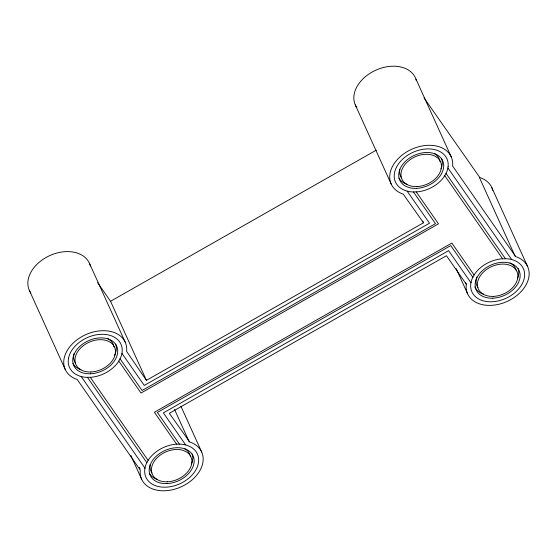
<?xml version="1.0" encoding="UTF-8"?>
<svg xmlns="http://www.w3.org/2000/svg" width="557" height="557" viewBox="0 0 557 557"><rect width="100%" height="100%" fill="white"/><g stroke="black" fill="none" stroke-linecap="round" stroke-linejoin="round"><path stroke-width="0.84" d="M466.32 284.265L466.258 284.69A32.954 23.22 -24.4 0 0 479.633 303.906L481.366 304.414A32.954 23.22 -24.4 0 0 528.802 277.435L529.046 275.806A32.954 23.22 -24.4 0 0 515.664 256.589L452.604 166A32.954 23.22 -24.4 0 0 407.828 151.226A32.954 23.22 -24.4 0 0 403.191 194.101L423.515 222.779L146.428 380.368L126.62 351.404A32.954 23.22 -24.4 0 0 113.245 332.181L111.511 331.68A32.954 23.22 -24.4 0 0 64.076 358.659L63.832 360.282A32.954 23.22 -24.4 0 0 77.214 379.505L140.273 470.087A32.954 23.22 -24.4 0 0 185.042 484.868A32.954 23.22 -24.4 0 0 189.679 441.986L169.363 413.308L446.449 255.719L466.32 284.265L465.603 282.684M146.428 380.368L110.551 301.281L376.316 150.132M424.065 97.969L479.786 177.495A32.954 23.22 -24.4 0 1 492.792 190.459M447.919 167.956L511.688 259.555M446.053 173.443L505.408 258.706M444.778 175.699L502.602 258.768M416.253 191.921L438.477 223.844L141.018 393.026L118.794 361.096M474.084 274.991L451.859 243.061L154.4 412.243L176.625 444.173M413.454 191.984L435.483 223.636L142.105 390.492L120.068 358.84M472.809 277.247L450.773 245.595L157.387 412.459L179.424 444.11M407.174 191.128L429.503 223.204L144.263 385.43L121.934 353.354M470.937 282.733L448.608 250.657L163.375 412.883L185.704 444.959M97.635 282.726L110.551 301.281M90.269 377.319L148.099 460.388M87.47 377.381L146.825 462.644M81.19 376.532L144.959 468.131M491.803 187.584L527.674 266.671M479.34 177.37L515.218 256.457M451.24 156.865L415.362 77.778A32.954 23.22 -24.4 0 0 373.851 71.115A32.954 23.22 -24.4 0 0 356.807 107.578M456.141 268.516L467.622 293.824M422.798 221.199L423.515 222.779M355.303 104.932L391.181 184.019M180.886 406.199L201.697 452.068M174.522 409.43L189.234 441.854M89.378 263.176L125.255 342.27M139.264 467.295L139.981 468.876M130.874 455.501L141.638 479.222M29.326 290.329L65.197 369.416M90.366 266.058A32.954 23.22 -24.4 0 0 77.367 253.094L75.634 252.586A32.954 23.22 -24.4 0 0 28.198 279.565L27.954 281.194A32.954 23.22 -24.4 0 0 30.823 292.975M415.919 79.191A32.954 23.22 -24.4 0 1 416.351 80.654M184.889 448.761A21.18 14.928 -24.4 0 1 189.951 454.791M190.222 455.73A21.18 14.928 -24.4 0 1 190.417 456.698M151.95 473.032A21.18 14.928 -24.4 0 1 150.265 464.413M192.137 453.92A23.54 16.585 -24.4 0 1 191.448 464.12M157.422 479.5A23.54 16.585 -24.4 0 1 149.332 473.269M107.494 338.44A21.18 14.928 -24.4 0 1 113.976 346.9M75.508 363.227A21.18 14.928 -24.4 0 1 74.067 353.556M115.696 344.115A23.54 16.585 -24.4 0 1 114.464 355.477M80.981 369.702A23.54 16.585 -24.4 0 1 72.89 363.463M509.92 262.841A21.18 14.928 -24.4 0 1 516.207 270.326M477.934 287.635A21.18 14.928 -24.4 0 1 476.813 276.899M518.114 268.516A23.54 16.585 -24.4 0 1 517.432 278.716M483.399 294.103A23.54 16.585 -24.4 0 1 474.822 286.904M434.425 153.551A21.18 14.928 -24.4 0 1 439.494 159.581M439.765 160.52A21.18 14.928 -24.4 0 1 439.96 161.495M401.493 177.829A21.18 14.928 -24.4 0 1 399.808 169.21M441.673 158.71A23.54 16.585 -24.4 0 1 440.991 168.91M406.965 184.297A23.54 16.585 -24.4 0 1 398.875 178.066M68.532 358.255L68.323 359.648A28.247 19.899 -24.4 0 0 79.79 376.121L81.266 376.553A28.247 19.899 -24.4 0 0 86.05 377.319L91.181 377.263A28.247 19.899 -24.4 0 0 118.342 361.813L120.625 357.657A28.247 19.899 -24.4 0 0 121.927 353.43L122.136 352.038A28.247 19.899 -24.4 0 0 110.669 335.565L109.186 335.133A28.247 19.899 -24.4 0 0 68.532 358.255M144.966 468.061L144.764 469.454A28.247 19.899 -24.4 0 0 183.135 482.118A28.247 19.899 -24.4 0 0 187.11 445.37L185.627 444.939A28.247 19.899 -24.4 0 0 180.844 444.166L175.72 444.228A28.247 19.899 -24.4 0 0 148.552 459.678L146.275 463.835A28.247 19.899 -24.4 0 0 144.966 468.061M448.113 166.634L447.905 168.033A28.247 19.899 -24.4 0 1 446.603 172.259L444.326 176.409A28.247 19.899 -24.4 0 1 417.158 191.859L412.027 191.921A28.247 19.899 -24.4 0 1 407.251 191.155L405.768 190.717A28.247 19.899 -24.4 0 1 409.743 153.969A28.247 19.899 -24.4 0 1 448.113 166.634M470.95 282.657L470.742 284.056A28.247 19.899 -24.4 0 0 482.209 300.522L483.692 300.961A28.247 19.899 -24.4 0 0 524.346 277.839L524.555 276.439A28.247 19.899 -24.4 0 0 513.088 259.966L511.604 259.534A28.247 19.899 -24.4 0 0 506.828 258.768L501.697 258.824A28.247 19.899 -24.4 0 0 474.529 274.274L472.252 278.43A28.247 19.899 -24.4 0 0 470.95 282.657M166.842 483.594A23.54 16.585 -24.4 0 0 193.112 455.953A23.54 16.585 -24.4 0 0 155.041 457.401A23.54 16.585 -24.4 0 0 166.842 483.594M167.33 481.798A21.18 14.928 -24.4 0 0 190.967 456.921A21.18 14.928 -24.4 0 0 156.705 458.223A21.18 14.928 -24.4 0 0 167.33 481.798M90.408 373.789A23.54 16.585 -24.4 0 0 116.678 346.148A23.54 16.585 -24.4 0 0 78.6 347.596A23.54 16.585 -24.4 0 0 90.408 373.789M90.888 371.992A21.18 14.928 -24.4 0 0 114.526 347.115A21.18 14.928 -24.4 0 0 80.264 348.424A21.18 14.928 -24.4 0 0 90.888 371.992M492.827 298.19A23.54 16.585 -24.4 0 0 519.096 270.549A23.54 16.585 -24.4 0 0 481.025 271.997A23.54 16.585 -24.4 0 0 492.827 298.19M493.307 296.394A21.18 14.928 -24.4 0 0 516.952 271.517A21.18 14.928 -24.4 0 0 482.689 272.826A21.18 14.928 -24.4 0 0 493.307 296.394M416.385 188.384A23.54 16.585 -24.4 0 0 442.655 160.743A23.54 16.585 -24.4 0 0 404.584 162.198A23.54 16.585 -24.4 0 0 416.385 188.384M416.866 186.588A21.18 14.928 -24.4 0 0 440.51 161.718A21.18 14.928 -24.4 0 0 406.248 163.02A21.18 14.928 -24.4 0 0 416.866 186.588"/></g></svg>
